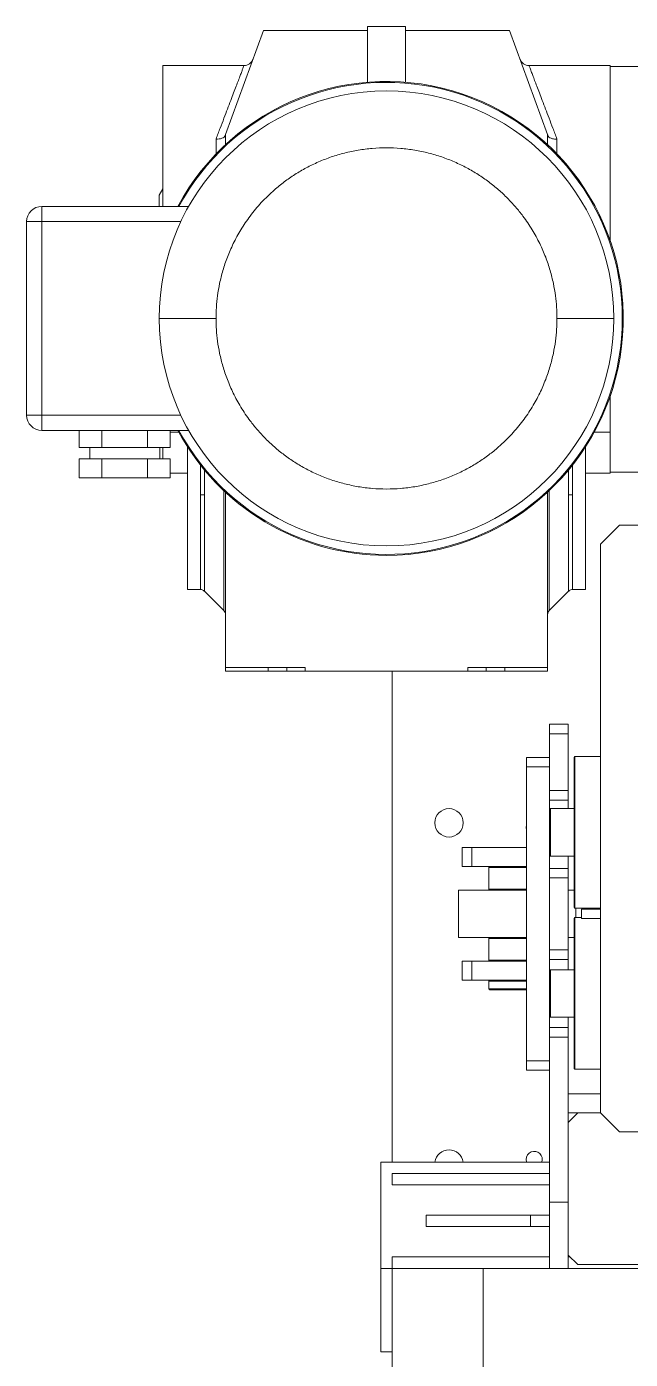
# Model space of a CAD drawing. Header units: millimetres. Extents: x -7602 to 9818, y -387 to 3388.
# Drawn here: x 2436 to 2755, y 806 to 1509 of the extents above; entities that cross this region are included whole.
import ezdxf

# ---------------------------------------------------------------- set-up
doc = ezdxf.new("R2010")
doc.units = ezdxf.units.MM

# ---------------------------------------------------------------- blocks, each defined once
blk = doc.blocks.new('rthryth')
at = {"color": 7, "linetype": 'Continuous', "lineweight": 15}
for p, q in [((40496.11, 46836.95, -909.01), (40394, 46836.95, -909.01)), ((40394, 46828.95, -909.01), (40394, 46836.95, -909.01)), ((40496.11, 46836.95, -909.01), (40496.11, 46828.95, -909.01)), ((40394, 46828.95, -909.01), (40386, 46828.95, -909.01)), ((40386, 46828.95, -909.01), (40386, 46751.41, -909.01)), ((40394, 46828.95, -909.01), (40496.11, 46828.95, -909.01)), ((40504.11, 46828.95, -909.01), (40496.11, 46828.95, -909.01)), ((40504.11, 46751.41, -909.01), (40504.11, 46828.95, -909.01)), ((40513.11, 46809.21, -909.01), (40504.11, 46809.21, -909.01)), ((40513.11, 46797.19, -909.01), (40513.11, 46809.21, -909.01)), ((40519.11, 46797.19, -909.01), (40519.11, 46809.21, -909.01)), ((40519.11, 46809.21, -909.01), (40529.11, 46809.21, -909.01)), ((40529.11, 46797.19, -909.01), (40529.11, 46809.21, -909.01)), ((40513.11, 46803.65, -909.01), (40519.11, 46803.65, -909.01)), ((40513.11, 46797.19, -909.01), (40504.11, 46797.19, -909.01)), ((40513.11, 46773.14, -909.01), (40513.11, 46797.19, -909.01)), ((40519.11, 46773.14, -909.01), (40519.11, 46797.19, -909.01)), ((40519.11, 46797.19, -909.01), (40529.11, 46797.19, -909.01)), ((40529.11, 46773.14, -909.01), (40529.11, 46797.19, -909.01)), ((40504.11, 46773.14, -909.01), (40513.11, 46773.14, -909.01)), ((40513.11, 46761.12, -909.01), (40513.11, 46773.14, -909.01)), ((40519.11, 46773.14, -909.01), (40529.11, 46773.14, -909.01)), ((40519.11, 46761.12, -909.01), (40519.11, 46773.14, -909.01)), ((40529.11, 46761.12, -909.01), (40529.11, 46773.14, -909.01)), ((40311.66, 46722.18, -909.01), (40311.66, 46764.95, -909.01)), ((40386, 46764.95, -909.01), (40311.66, 46764.95, -909.01)), ((40376.66, 46764.95, -909.01), (40380.12, 46766.95, -909.01)), ((40386, 46766.95, -909.01), (40380.12, 46766.95, -909.01)), ((40519.11, 46766.68, -909.01), (40513.11, 46766.68, -909.01)), ((40513.11, 46764.95, -909.01), (40519.11, 46764.95, -909.01)), ((40513.11, 46761.12, -909.01), (40504.11, 46761.12, -909.01)), ((40505.09, 46756.59, -909.01), (40505.09, 46761.12, -909.01)), ((40529.11, 46761.12, -909.01), (40519.11, 46761.12, -909.01)), ((40526.64, 46761.12, -909.01), (40526.64, 46751.95, -909.01)), ((40588.06, 46751.95, -909.01), (40512.88, 46751.95, -909.01)), ((40588.06, 46751.95, -909.01), (40588.06, 46745.19, -909.01)), ((40588.93, 46743.07, -909.01), (40599.18, 46732.82, -909.01)), ((40348.1, 46731.95, -909.01), (40293.16, 46711.95, -909.01)), ((40353.4, 46731.95, -909.01), (40348.1, 46731.95, -909.01)), ((40629.16, 46731.95, -909.01), (40536.71, 46731.95, -909.01)), ((40629.16, 46689.95, -909.01), (40629.16, 46731.95, -909.01)), ((40631.16, 46731.95, -909.01), (40629.16, 46731.95, -909.01)), ((40631.16, 46709.45, -909.01), (40631.16, 46731.95, -909.01)), ((40293.16, 46711.95, -909.01), (40293.16, 46656.95, -909.01)), ((40629.16, 46709.45, -909.01), (40631.16, 46709.45, -909.01)), ((40631.16, 46699.6, -909.01), (40631.16, 46709.45, -909.01)), ((40631.16, 46699.6, -909.01), (40629.16, 46699.6, -909.01)), ((40631.16, 46689.95, -909.01), (40631.16, 46699.6, -909.01)), ((40631.16, 46689.95, -909.01), (40629.16, 46689.95, -909.01)), ((40631.16, 46603.95, -909.01), (40631.16, 46689.95, -909.01)), ((40291.16, 46636.95, -909.01), (40291.16, 46656.95, -909.01)), ((40291.16, 46656.95, -909.01), (40320.46, 46656.95, -909.01)), ((40890.16, 46649.95, -909.01), (40946.16, 46649.95, -909.01)), ((40890.16, 46560.95, -909.01), (40890.16, 46649.95, -909.01)), ((40946.16, 46649.95, -909.01), (40946.16, 46643.95, -909.01)), ((40946.16, 46649.95, -909.01), (40990.16, 46649.95, -909.01)), ((40990.16, 46649.95, -909.01), (40990.16, 46643.95, -909.01)), ((40631.16, 46643.95, -909.01), (40890.16, 46643.95, -909.01)), ((40896.16, 46643.95, -909.01), (40902.16, 46643.95, -909.01)), ((40896.16, 46560.95, -909.01), (40896.16, 46643.95, -909.01)), ((40940.16, 46643.95, -909.01), (40946.16, 46643.95, -909.01)), ((40946.16, 46560.95, -909.01), (40946.16, 46643.95, -909.01)), ((40946.16, 46643.95, -909.01), (40990.16, 46643.95, -909.01)), ((40998.16, 46643.95, -909.01), (40990.16, 46643.95, -909.01)), ((40320.46, 46636.95, -909.01), (40291.16, 46636.95, -909.01)), ((40293.16, 46636.95, -909.01), (40293.16, 46581.95, -909.01)), ((40918.16, 46625.95, -909.01), (40924.16, 46625.95, -909.01)), ((40918.16, 46625.95, -909.01), (40918.16, 46570.95, -909.01)), ((40924.16, 46625.95, -909.01), (40924.16, 46570.95, -909.01)), ((40746.66, 46608.95, -909.01), (40771.66, 46608.95, -909.01)), ((40746.66, 46572.95, -909.01), (40746.66, 46608.95, -909.01)), ((40771.66, 46572.95, -909.01), (40771.66, 46608.95, -909.01)), ((40629.16, 46561.95, -909.01), (40629.16, 46603.95, -909.01)), ((40629.16, 46603.95, -909.01), (40631.16, 46603.95, -909.01)), ((40631.16, 46594.29, -909.01), (40631.16, 46603.95, -909.01)), ((40734.16, 46606.95, -909.01), (40724.16, 46606.95, -909.01)), ((40724.16, 46606.95, -909.01), (40724.16, 46601.95, -909.01)), ((40724.16, 46601.95, -909.01), (40734.16, 46601.95, -909.01)), ((40724.16, 46572.95, -909.01), (40724.16, 46601.95, -909.01)), ((40734.16, 46601.95, -909.01), (40734.16, 46606.95, -909.01)), ((40734.16, 46572.95, -909.01), (40734.16, 46601.95, -909.01)), ((40794.16, 46606.95, -909.01), (40784.16, 46606.95, -909.01)), ((40784.16, 46606.95, -909.01), (40784.16, 46601.95, -909.01)), ((40784.16, 46601.95, -909.01), (40794.16, 46601.95, -909.01)), ((40784.16, 46572.95, -909.01), (40784.16, 46601.95, -909.01)), ((40794.16, 46601.95, -909.01), (40794.16, 46606.95, -909.01)), ((40794.16, 46572.95, -909.01), (40794.16, 46601.95, -909.01)), ((40998.16, 46595.95, -909.01), (40946.16, 46595.95, -909.01)), ((40629.16, 46594.29, -909.01), (40631.16, 46594.29, -909.01)), ((40631.16, 46584.45, -909.01), (40631.16, 46594.29, -909.01)), ((40734.16, 46592.45, -909.01), (40734.66, 46592.95, -909.01)), ((40734.66, 46592.95, -909.01), (40746.16, 46592.95, -909.01)), ((40734.66, 46572.95, -909.01), (40734.66, 46592.95, -909.01)), ((40746.16, 46592.95, -909.01), (40746.66, 46592.45, -909.01)), ((40746.16, 46592.95, -909.01), (40746.16, 46572.95, -909.01)), ((40771.66, 46592.45, -909.01), (40772.16, 46592.95, -909.01)), ((40772.16, 46592.95, -909.01), (40783.66, 46592.95, -909.01)), ((40772.16, 46572.95, -909.01), (40772.16, 46592.95, -909.01)), ((40783.66, 46592.95, -909.01), (40784.16, 46592.45, -909.01)), ((40783.66, 46592.95, -909.01), (40783.66, 46572.95, -909.01)), ((40794.16, 46592.45, -909.01), (40794.66, 46592.95, -909.01)), ((40794.66, 46592.95, -909.01), (40798.66, 46592.95, -909.01)), ((40794.66, 46572.95, -909.01), (40794.66, 46592.95, -909.01)), ((40798.66, 46592.95, -909.01), (40799.16, 46592.45, -909.01)), ((40798.66, 46592.95, -909.01), (40798.66, 46572.95, -909.01)), ((40799.16, 46572.95, -909.01), (40799.16, 46592.45, -909.01)), ((40293.16, 46581.95, -909.01), (40348.1, 46561.95, -909.01)), ((40631.16, 46584.45, -909.01), (40629.16, 46584.45, -909.01)), ((40631.16, 46561.95, -909.01), (40631.16, 46584.45, -909.01)), ((40311.66, 46528.95, -909.01), (40311.66, 46571.76, -909.01)), ((40676.66, 46572.95, -909.01), (40676.66, 46560.95, -909.01)), ((40681.66, 46572.95, -909.01), (40676.66, 46572.95, -909.01)), ((40681.66, 46560.95, -909.01), (40681.66, 46572.95, -909.01)), ((40836.66, 46572.95, -909.01), (40681.66, 46572.95, -909.01)), ((40836.66, 46572.95, -909.01), (40836.66, 46560.95, -909.01)), ((40841.66, 46572.95, -909.01), (40836.66, 46572.95, -909.01)), ((40841.66, 46560.95, -909.01), (40841.66, 46572.95, -909.01)), ((40918.16, 46570.95, -909.01), (40924.16, 46570.95, -909.01)), ((40918.16, 46570.95, -909.01), (40918.16, 46560.95, -909.01)), ((40924.16, 46570.95, -909.01), (40924.16, 46560.95, -909.01)), ((40348.1, 46561.95, -909.01), (40353.4, 46561.95, -909.01)), ((40536.71, 46561.95, -909.01), (40629.16, 46561.95, -909.01)), ((40599.18, 46561.07, -909.01), (40588.93, 46550.82, -909.01)), ((40629.16, 46561.95, -909.01), (40631.16, 46561.95, -909.01)), ((40664.16, 46560.95, -909.01), (40659.16, 46560.95, -909.01)), ((40659.16, 46560.95, -909.01), (40659.16, 46550.95, -909.01)), ((40664.16, 46550.95, -909.01), (40664.16, 46560.95, -909.01)), ((40664.16, 46560.95, -909.01), (40694.16, 46560.95, -909.01)), ((40836.66, 46560.95, -909.01), (40681.66, 46560.95, -909.01)), ((40694.16, 46560.95, -909.01), (40694.16, 46550.95, -909.01)), ((40699.16, 46550.95, -909.01), (40699.16, 46560.95, -909.01)), ((40703.66, 46560.45, -909.01), (40704.16, 46560.95, -909.01)), ((40703.66, 46547.95, -909.01), (40703.66, 46560.45, -909.01)), ((40703.66, 46560.45, -909.01), (40728.59, 46560.45, -909.01)), ((40728.16, 46560.95, -909.01), (40728.66, 46560.45, -909.01)), ((40728.59, 46560.45, -909.01), (40728.66, 46560.45, -909.01)), ((40728.66, 46560.45, -909.01), (40728.66, 46547.95, -909.01)), ((40735.16, 46560.95, -909.01), (40735.16, 46550.95, -909.01)), ((40740.16, 46550.95, -909.01), (40740.16, 46560.95, -909.01)), ((40740.16, 46560.95, -909.01), (40778.16, 46560.95, -909.01)), ((40778.16, 46560.95, -909.01), (40778.16, 46550.95, -909.01)), ((40783.16, 46550.95, -909.01), (40783.16, 46560.95, -909.01)), ((40788.66, 46560.45, -909.01), (40789.16, 46560.95, -909.01)), ((40788.66, 46547.95, -909.01), (40788.66, 46560.45, -909.01)), ((40788.66, 46560.45, -909.01), (40813.59, 46560.45, -909.01)), ((40813.16, 46560.95, -909.01), (40813.66, 46560.45, -909.01)), ((40813.59, 46560.45, -909.01), (40813.66, 46560.45, -909.01)), ((40813.66, 46560.45, -909.01), (40813.66, 46547.95, -909.01)), ((40819.16, 46560.95, -909.01), (40819.16, 46550.95, -909.01)), ((40824.16, 46550.95, -909.01), (40824.16, 46560.95, -909.01)), ((40824.16, 46560.95, -909.01), (40911.16, 46560.95, -909.01)), ((40911.16, 46560.95, -909.01), (40911.16, 46550.95, -909.01)), ((40946.16, 46560.95, -909.01), (40911.16, 46560.95, -909.01)), ((40946.16, 46550.95, -909.01), (40946.16, 46560.95, -909.01)), ((40588.06, 46548.7, -909.01), (40588.06, 46541.95, -909.01)), ((40659.16, 46550.95, -909.01), (40664.16, 46550.95, -909.01)), ((40694.16, 46550.95, -909.01), (40664.16, 46550.95, -909.01)), ((40676.16, 46547.45, -909.01), (40676.66, 46547.95, -909.01)), ((40676.16, 46533.95, -909.01), (40676.16, 46547.45, -909.01)), ((40676.16, 46547.45, -909.01), (40756.16, 46547.45, -909.01)), ((40755.66, 46547.95, -909.01), (40676.66, 46547.95, -909.01)), ((40694.16, 46550.95, -909.01), (40699.16, 46550.95, -909.01)), ((40699.16, 46550.95, -909.01), (40703.66, 46550.95, -909.01)), ((40728.66, 46550.95, -909.01), (40735.16, 46550.95, -909.01)), ((40735.16, 46550.95, -909.01), (40740.16, 46550.95, -909.01)), ((40778.16, 46550.95, -909.01), (40740.16, 46550.95, -909.01)), ((40746.66, 46547.95, -909.01), (40746.66, 46550.95, -909.01)), ((40755.66, 46547.95, -909.01), (40756.16, 46547.45, -909.01)), ((40756.16, 46547.45, -909.01), (40756.16, 46533.95, -909.01)), ((40761.16, 46546.95, -909.01), (40756.16, 46546.95, -909.01)), ((40761.16, 46547.45, -909.01), (40761.66, 46547.95, -909.01)), ((40761.16, 46543.95, -909.01), (40761.16, 46547.45, -909.01)), ((40761.16, 46547.45, -909.01), (40841.16, 46547.45, -909.01)), ((40840.66, 46547.95, -909.01), (40761.66, 46547.95, -909.01)), ((40771.66, 46547.95, -909.01), (40771.66, 46550.95, -909.01)), ((40778.16, 46550.95, -909.01), (40783.16, 46550.95, -909.01)), ((40783.16, 46550.95, -909.01), (40788.66, 46550.95, -909.01)), ((40813.66, 46550.95, -909.01), (40819.16, 46550.95, -909.01)), ((40819.16, 46550.95, -909.01), (40824.16, 46550.95, -909.01)), ((40911.16, 46550.95, -909.01), (40824.16, 46550.95, -909.01)), ((40840.66, 46547.95, -909.01), (40841.16, 46547.45, -909.01)), ((40841.16, 46547.45, -909.01), (40841.16, 46533.95, -909.01)), ((40864.16, 46550.95, -909.01), (40854.16, 46550.95, -909.01)), ((40854.16, 46533.95, -909.01), (40854.16, 46550.95, -909.01)), ((40864.16, 46545.95, -909.01), (40869.16, 46550.95, -909.01)), ((40864.16, 46533.95, -909.01), (40864.16, 46550.95, -909.01)), ((40911.16, 46550.95, -909.01), (40946.16, 46550.95, -909.01)), ((40939.16, 46550.95, -909.01), (40944.16, 46545.95, -909.01)), ((40944.16, 46545.95, -909.01), (40944.16, 46141.95, -909.01)), ((40946.16, 46136.95, -909.01), (40946.16, 46550.95, -909.01)), ((40588.06, 46541.95, -909.01), (40512.88, 46541.95, -909.01)), ((40526.64, 46541.95, -909.01), (40526.64, 46528.95, -909.01)), ((40761.66, 46543.95, -909.01), (40756.66, 46543.95, -909.01)), ((40756.66, 46543.95, -909.01), (40756.66, 46533.95, -909.01)), ((40761.66, 46533.95, -909.01), (40761.66, 46543.95, -909.01)), ((40505.09, 46528.95, -909.01), (40505.09, 46537.3, -909.01)), ((40554.16, 46523.95, -909.01), (40564.16, 46533.95, -909.01)), ((40564.16, 46533.95, -909.01), (40864.16, 46533.95, -909.01)), ((40864.16, 46533.95, -909.01), (40874.16, 46523.95, -909.01)), ((40403.81, 46528.95, -909.01), (40311.66, 46528.95, -909.01)), ((40312.16, 46513.95, -909.01), (40312.16, 46528.95, -909.01)), ((40505.09, 46528.95, -909.01), (40486.3, 46528.95, -909.01)), ((40526.16, 46528.95, -909.01), (40505.09, 46528.95, -909.01)), ((40526.64, 46528.95, -909.01), (40526.14, 46528.95, -909.01)), ((40526.16, 46528.95, -909.01), (40526.16, 46513.95, -909.01)), ((40554.16, 46163.95, -909.01), (40554.16, 46523.95, -909.01)), ((40874.16, 46523.95, -909.01), (40874.16, 46163.95, -909.01))]:
    blk.add_line(p, q, dxfattribs=at)
at = {"color": 8, "linetype": 'Continuous', "lineweight": 15}
for p, q in [((40394, 46755.54, -909.01), (40394, 46828.95, -909.01)), ((40496.11, 46828.95, -909.01), (40496.11, 46755.54, -909.01)), ((40522.34, 46745.19, -909.01), (40538.06, 46745.19, -909.01)), ((40538.06, 46743.07, -909.01), (40524.97, 46743.07, -909.01)), ((40588.06, 46745.19, -909.01), (40538.06, 46745.19, -909.01)), ((40588.93, 46743.07, -909.01), (40538.06, 46743.07, -909.01)), ((40350.42, 46736.95, -909.01), (40358.31, 46736.95, -909.01)), ((40599.18, 46732.82, -909.01), (40535.88, 46732.82, -909.01)), ((40902.16, 46560.95, -909.01), (40902.16, 46643.95, -909.01)), ((40940.16, 46560.95, -909.01), (40940.16, 46643.95, -909.01)), ((40599.18, 46561.07, -909.01), (40535.88, 46561.07, -909.01)), ((40358.31, 46556.95, -909.01), (40350.42, 46556.95, -909.01)), ((40538.06, 46548.7, -909.01), (40522.34, 46548.7, -909.01)), ((40524.97, 46550.82, -909.01), (40538.06, 46550.82, -909.01)), ((40588.93, 46550.82, -909.01), (40538.06, 46550.82, -909.01)), ((40588.06, 46548.7, -909.01), (40538.06, 46548.7, -909.01)), ((40940.16, 46549.95, -909.01), (40940.16, 46550.95, -909.01))]:
    blk.add_line(p, q, dxfattribs=at)
at = {"color": 7, "linetype": 'Continuous', "lineweight": 15, "elevation": -909.01}
for points in [[(40712.22, 46572.95), (40712.4, 46573.01), (40713.66, 46573.2)], [(40713.66, 46573.2), (40714.91, 46573.01), (40715.09, 46572.95)], [(40888.66, 46573.2), (40889.91, 46573.01), (40890.16, 46572.92)]]:
    blk.add_lwpolyline(points, dxfattribs=at)
at = {"color": 7, "linetype": 'Continuous', "lineweight": 15}
blk.add_circle((40711.16, 46613.95, -909.01), 7.5, dxfattribs=at)
for centre, radius, start, end in [((40394, 46828.95, -909.01), 8, 90, 180), ((40496.11, 46828.95, -909.01), 8, 0, 90), ((40445.06, 46646.95, -909.01), 120, 90, 270), ((40445.06, 46646.95, -909.01), 120, 270, 90), ((40445.06, 46646.95, -909.01), 125, 118.19512, 0), ((40445.06, 46646.95, -909.01), 124.5, 118.31855, 61.68145), ((40445.06, 46646.95, -909.01), 125, 0, 61.80488), ((40891.16, 46613.95, -909.01), 7.5, 97.66226, 262.33774), ((40888.66, 46568.95, -909.01), 4.25, 90, 290.66732)]:
    blk.add_arc(centre, radius, start, end, dxfattribs=at)
for points, knots in [([(40445.06, 46736.95, -909.01), (40445.06, 46738.58, -909.01), (40445.06, 46741.94, -909.01), (40445.06, 46746.95, -909.01), (40445.06, 46751.85, -909.01), (40445.06, 46756.38, -909.01), (40445.06, 46760.26, -909.01), (40445.06, 46763.31, -909.01), (40445.06, 46765.44, -909.01), (40445.06, 46766.72, -909.01), (40445.06, 46766.87, -909.01), (40445.06, 46766.95, -909.01)], [0, 0, 0, 0, 0.10404, 0.21382, 0.328082, 0.445186, 0.563214, 0.678114, 0.790179, 0.897868, 1, 1, 1, 1]), ([(40538.06, 46745.19, -909.01), (40538.06, 46744.74, -909.01), (40538.06, 46743.95, -909.01), (40538.06, 46743.34, -909.01), (40538.06, 46743.07, -909.01)], [0, 0, 0, 0, 0.559989, 1, 1, 1, 1]), ([(40588.07, 46745.49, -909.01), (40588.07, 46745.22, -909.01), (40588.06, 46744.66, -909.01), (40588.31, 46743.83, -909.01), (40588.7, 46743.4, -909.01), (40588.91, 46743.18, -909.01)], [0, 0, 0, 0, 0.321012, 0.651875, 1, 1, 1, 1]), ([(40348.44, 46732.07, -909.01), (40348.76, 46732.24, -909.01), (40349.42, 46732.6, -909.01), (40350.1, 46733.78, -909.01), (40350.49, 46735.26, -909.01), (40350.44, 46736.39, -909.01), (40350.42, 46736.95, -909.01)], [0, 0, 0, 0, 0.249991, 0.500019, 0.750063, 1, 1, 1, 1]), ([(40445.06, 46736.95, -909.01), (40443.12, 46736.91, -909.01), (40439.13, 46736.83, -909.01), (40432.97, 46736.2, -909.01), (40426.48, 46735.1, -909.01), (40419.69, 46733.4, -909.01), (40412.65, 46731.03, -909.01), (40405.43, 46727.89, -909.01), (40398.12, 46723.9, -909.01), (40390.85, 46718.98, -909.01), (40383.76, 46713.07, -909.01), (40377.8, 46706.94, -909.01), (40372.94, 46700.93, -909.01), (40369.05, 46695.31, -909.01), (40365.53, 46689.28, -909.01), (40362.43, 46682.87, -909.01), (40359.81, 46676.12, -909.01), (40357.72, 46669.09, -909.01), (40356.19, 46661.84, -909.01), (40355.26, 46654.43, -909.01), (40354.95, 46646.95, -909.01), (40355.26, 46639.46, -909.01), (40356.19, 46632.06, -909.01), (40357.72, 46624.8, -909.01), (40359.81, 46617.77, -909.01), (40362.43, 46611.02, -909.01), (40365.53, 46604.61, -909.01), (40369.05, 46598.58, -909.01), (40372.94, 46592.96, -909.01), (40377.13, 46587.78, -909.01), (40381.56, 46583.05, -909.01), (40386.18, 46578.78, -909.01), (40391.69, 46574.34, -909.01), (40398.12, 46569.99, -909.01), (40405.43, 46566, -909.01), (40412.65, 46562.87, -909.01), (40419.69, 46560.49, -909.01), (40426.48, 46558.8, -909.01), (40432.91, 46557.7, -909.01), (40439.06, 46557.06, -909.01), (40443.06, 46556.98, -909.01), (40445.06, 46556.95, -909.01)], [0, 0, 0, 0, 0.0205313, 0.0423827, 0.0656293, 0.0903407, 0.1165782, 0.1443899, 0.1738057, 0.2048323, 0.2374458, 0.2715872, 0.2953051, 0.3194593, 0.3440325, 0.3693385, 0.3949429, 0.4208248, 0.4471085, 0.473505, 0.4999914, 0.5264797, 0.5528761, 0.579158, 0.6050416, 0.630646, 0.6559504, 0.6805251, 0.7046794, 0.7283957, 0.7511611, 0.773423, 0.7951676, 0.8261942, 0.8556101, 0.8834218, 0.9096592, 0.9343707, 0.9576172, 0.9788082, 1, 1, 1, 1]), ([(40445.06, 46556.95, -909.01), (40446.99, 46556.98, -909.01), (40450.98, 46557.06, -909.01), (40457.14, 46557.69, -909.01), (40463.63, 46558.8, -909.01), (40470.42, 46560.49, -909.01), (40477.46, 46562.87, -909.01), (40484.68, 46566, -909.01), (40491.99, 46569.99, -909.01), (40499.27, 46574.92, -909.01), (40506.35, 46580.82, -909.01), (40512.31, 46586.95, -909.01), (40517.17, 46592.96, -909.01), (40521.06, 46598.58, -909.01), (40524.58, 46604.61, -909.01), (40527.68, 46611.02, -909.01), (40530.3, 46617.77, -909.01), (40532.39, 46624.8, -909.01), (40533.92, 46632.06, -909.01), (40534.85, 46639.47, -909.01), (40535.16, 46646.95, -909.01), (40534.85, 46654.43, -909.01), (40533.92, 46661.84, -909.01), (40532.39, 46669.09, -909.01), (40530.3, 46676.12, -909.01), (40527.68, 46682.87, -909.01), (40524.58, 46689.28, -909.01), (40521.06, 46695.31, -909.01), (40517.17, 46700.93, -909.01), (40512.98, 46706.11, -909.01), (40508.55, 46710.84, -909.01), (40503.93, 46715.11, -909.01), (40498.42, 46719.55, -909.01), (40491.99, 46723.9, -909.01), (40484.68, 46727.89, -909.01), (40477.46, 46731.03, -909.01), (40470.42, 46733.4, -909.01), (40463.63, 46735.1, -909.01), (40457.2, 46736.19, -909.01), (40451.05, 46736.83, -909.01), (40447.05, 46736.91, -909.01), (40445.06, 46736.95, -909.01)], [0, 0, 0, 0, 0.020531, 0.042383, 0.065629, 0.090341, 0.116578, 0.14439, 0.173806, 0.204832, 0.237446, 0.271587, 0.295305, 0.319459, 0.344032, 0.369338, 0.394943, 0.420825, 0.447109, 0.473505, 0.499991, 0.52648, 0.552876, 0.579158, 0.605042, 0.630646, 0.65595, 0.680525, 0.704679, 0.728396, 0.751161, 0.773423, 0.795168, 0.826194, 0.85561, 0.883422, 0.909659, 0.934371, 0.957617, 0.978808, 1, 1, 1, 1]), ([(40348.44, 46732.07, -909.01), (40348.35, 46732.04, -909.01), (40348.16, 46731.96, -909.01), (40348.11, 46731.95, -909.01), (40348.11, 46731.95, -909.01), (40348.1, 46731.95, -909.01)], [0, 0, 0, 0, 0.4022785, 0.9322226, 1, 1, 1, 1]), ([(40599.18, 46732.82, -909.01), (40599.49, 46732.57, -909.01), (40600.1, 46732.07, -909.01), (40600.86, 46731.99, -909.01), (40601.24, 46731.95, -909.01)], [0, 0, 0, 0, 0.498862, 1, 1, 1, 1]), ([(40308.33, 46717.47, -909.01), (40308.79, 46717.68, -909.01), (40309.72, 46718.11, -909.01), (40310.8, 46719.25, -909.01), (40311.52, 46720.66, -909.01), (40311.61, 46721.68, -909.01), (40311.66, 46722.18, -909.01)], [0, 0, 0, 0, 0.243895, 0.499775, 0.755776, 1, 1, 1, 1]), ([(40311.66, 46571.71, -909.01), (40311.61, 46572.21, -909.01), (40311.52, 46573.24, -909.01), (40310.8, 46574.64, -909.01), (40309.72, 46575.79, -909.01), (40308.79, 46576.21, -909.01), (40308.33, 46576.42, -909.01)], [0, 0, 0, 0, 0.244224, 0.500227, 0.756105, 1, 1, 1, 1]), ([(40348.1, 46561.95, -909.01), (40348.12, 46561.94, -909.01), (40348.14, 46561.93, -909.01), (40348.29, 46561.88, -909.01), (40348.41, 46561.83, -909.01), (40348.44, 46561.82, -909.01)], [0, 0, 0, 0, 0.490084, 0.895682, 1, 1, 1, 1]), ([(40348.44, 46561.82, -909.01), (40348.76, 46561.65, -909.01), (40349.42, 46561.29, -909.01), (40350.15, 46560.05, -909.01), (40350.43, 46558.77, -909.01), (40350.48, 46557.68, -909.01), (40350.44, 46557.23, -909.01), (40350.42, 46556.95, -909.01)], [0, 0, 0, 0, 0.249943, 0.499927, 0.796037, 0.874581, 1, 1, 1, 1]), ([(40601.3, 46561.95, -909.01), (40600.85, 46561.89, -909.01), (40600.06, 46561.8, -909.01), (40599.45, 46561.29, -909.01), (40599.18, 46561.07, -909.01)], [0, 0, 0, 0, 0.559996, 1, 1, 1, 1]), ([(40445.06, 46526.95, -909.01), (40445.06, 46527.02, -909.01), (40445.06, 46527.18, -909.01), (40445.06, 46528.51, -909.01), (40445.06, 46530.72, -909.01), (40445.06, 46533.87, -909.01), (40445.06, 46537.8, -909.01), (40445.06, 46542.3, -909.01), (40445.06, 46547.12, -909.01), (40445.06, 46552.05, -909.01), (40445.06, 46555.34, -909.01), (40445.06, 46556.95, -909.01)], [0, 0, 0, 0, 0.10404, 0.213821, 0.328082, 0.445182, 0.563215, 0.678112, 0.790177, 0.897867, 1, 1, 1, 1]), ([(40538.06, 46550.82, -909.01), (40538.06, 46550.47, -909.01), (40538.06, 46549.84, -909.01), (40538.06, 46549.05, -909.01), (40538.06, 46548.7, -909.01)], [0, 0, 0, 0, 0.560012, 1, 1, 1, 1]), ([(40588.87, 46550.72, -909.01), (40588.78, 46550.63, -909.01), (40588.49, 46550.33, -909.01), (40588.11, 46549.55, -909.01), (40588.08, 46548.84, -909.01), (40588.07, 46548.4, -909.01)], [0, 0, 0, 0, 0.157326, 0.489969, 1, 1, 1, 1])]:
    blk.add_open_spline(points, degree=3, knots=knots, dxfattribs=at)
at = {"color": 8, "linetype": 'Continuous', "lineweight": 15}
for points, knots in [([(40350.42, 46736.95, -909.01), (40348.5, 46736.22, -909.01), (40344.7, 46734.77, -909.01), (40339.44, 46732.76, -909.01), (40334.54, 46730.9, -909.01), (40330.06, 46729.19, -909.01), (40326.04, 46727.66, -909.01), (40322.49, 46726.31, -909.01), (40319.41, 46725.13, -909.01), (40316.82, 46724.15, -909.01), (40314.75, 46723.36, -909.01), (40313.17, 46722.76, -909.01), (40312.17, 46722.38, -909.01), (40311.62, 46722.17, -909.01), (40311.74, 46722.21, -909.01), (40311.78, 46722.23, -909.01)], [0, 0, 0, 0, 0.082638, 0.164262, 0.24518, 0.327325, 0.407913, 0.486978, 0.567591, 0.647245, 0.725993, 0.80548, 0.884577, 0.96334, 1, 1, 1, 1]), ([(40350.42, 46556.95, -909.01), (40348.5, 46557.68, -909.01), (40344.7, 46559.13, -909.01), (40339.44, 46561.13, -909.01), (40334.54, 46563, -909.01), (40330.06, 46564.7, -909.01), (40326.04, 46566.23, -909.01), (40322.49, 46567.59, -909.01), (40319.41, 46568.76, -909.01), (40316.82, 46569.74, -909.01), (40314.39, 46570.67, -909.01), (40312.51, 46571.38, -909.01), (40311.65, 46571.71, -909.01), (40311.71, 46571.69, -909.01), (40311.72, 46571.69, -909.01)], [0, 0, 0, 0, 0.082639, 0.164269, 0.245194, 0.327344, 0.407934, 0.487004, 0.567624, 0.647283, 0.726032, 0.845089, 0.963321, 1, 1, 1, 1])]:
    blk.add_open_spline(points, degree=3, knots=knots, dxfattribs=at)

msp = doc.modelspace()

# ---------------------------------------------------------------- block references
at = {"color": 0, "xscale": -1, "rotation": 90}
msp.add_blockref('rthryth', (49273.163, 41799.889, -800.614), dxfattribs=at)

doc.saveas('drawing.dxf')
